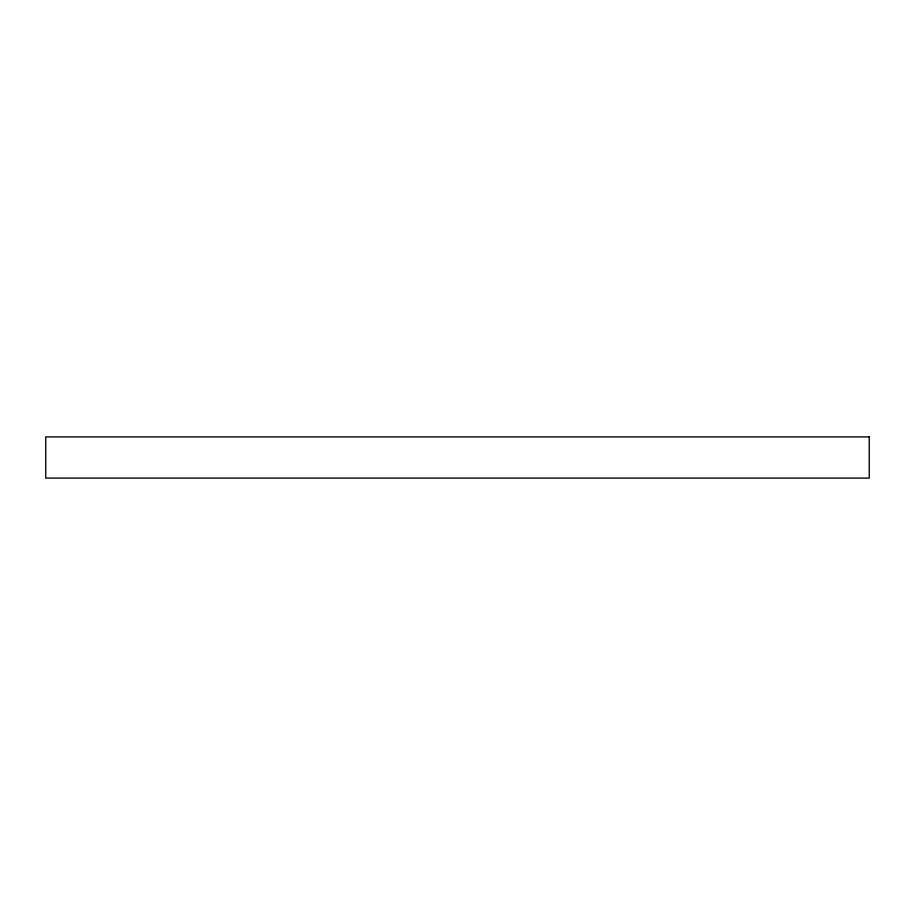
<?xml version="1.0" encoding="UTF-8"?>
<svg xmlns="http://www.w3.org/2000/svg" width="915" height="915" viewBox="0 0 915 915"><rect width="100%" height="100%" fill="white"/><g stroke="black" fill="none" stroke-linecap="round" stroke-linejoin="round"><path stroke-width="1.37" d="M869.25 436.913L45.75 436.913L45.75 478.088L869.25 478.088L869.25 436.913"/></g></svg>
